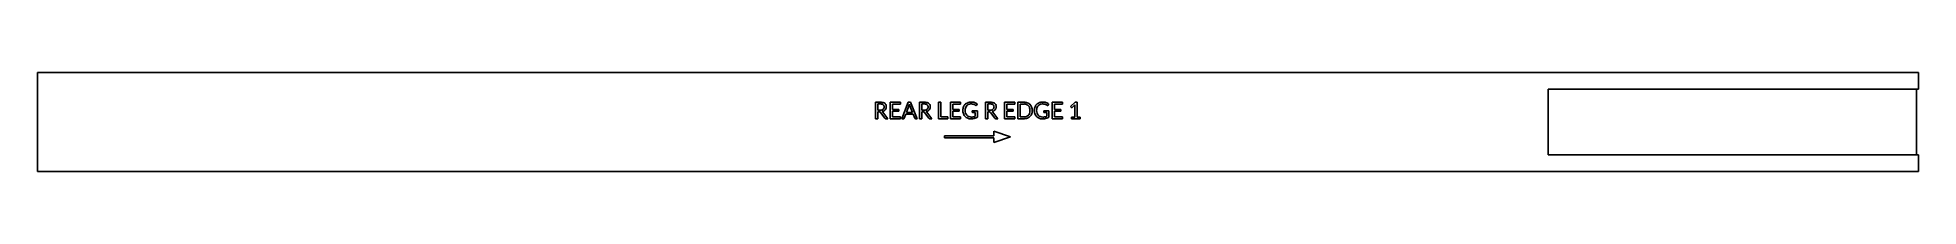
# Model space of a CAD drawing. Header units: millimetres. Extents: x 0 to 569, y 0 to 30.
import ezdxf

# ---------------------------------------------------------------- set-up
doc = ezdxf.new("R2010")
doc.units = ezdxf.units.MM
for name, color, linetype in [('LABEL', 7, 'Continuous'), ('OUTLINE', 7, 'Continuous'), ('POCKET_D8', 7, 'Continuous')]:
    doc.layers.add(name, color=color, linetype=linetype)

msp = doc.modelspace()

# ---------------------------------------------------------------- linework, layer by layer
at = {"layer": 'LABEL'}
for p, q in [((253.53, 16), (253.53, 21)), ((253.53, 21), (254.94, 21)), ((254.94, 20.47), (254.2, 20.47)), ((254.2, 20.47), (254.2, 18.58)), ((254.2, 18.58), (254.91, 18.58)), ((254.2, 18.09), (254.2, 16)), ((254.71, 18.09), (254.2, 18.09)), ((256.35, 16.14), (255.05, 17.93)), ((255.76, 17.99), (257.22, 16)), ((257.95, 16), (257.95, 21)), ((257.95, 21), (261.03, 21)), ((261.03, 20.45), (258.63, 20.45)), ((258.63, 20.45), (258.63, 18.79)), ((258.63, 18.79), (260.58, 18.79)), ((260.58, 18.26), (258.63, 18.26)), ((258.63, 18.26), (258.63, 16.55)), ((260.58, 18.79), (260.58, 18.26)), ((261.03, 21), (261.03, 20.45)), ((261.43, 16), (263.43, 21)), ((262.66, 17.37), (262.19, 16.16)), ((264.9, 17.37), (262.66, 17.37)), ((263.63, 19.89), (262.84, 17.86)), ((262.84, 17.86), (264.71, 17.86)), ((263.43, 21), (264.12, 21)), ((263.78, 20.36), (263.63, 19.89)), ((263.93, 19.89), (263.78, 20.36)), ((264.71, 17.86), (263.93, 19.89)), ((264.12, 21), (266.12, 16)), ((265.37, 16.16), (264.9, 17.37)), ((266.82, 16), (266.82, 21)), ((266.82, 21), (268.23, 21)), ((268.23, 20.47), (267.49, 20.47)), ((267.49, 20.47), (267.49, 18.58)), ((267.49, 18.58), (268.2, 18.58)), ((267.49, 18.09), (267.49, 16)), ((268.01, 18.09), (267.49, 18.09)), ((269.64, 16.14), (268.35, 17.93)), ((269.06, 17.99), (270.52, 16)), ((272.59, 16), (272.59, 21)), ((272.59, 21), (273.27, 21)), ((273.27, 21), (273.27, 16.57)), ((276.18, 16), (276.18, 21)), ((276.18, 21), (279.26, 21)), ((279.26, 20.45), (276.86, 20.45)), ((276.86, 20.45), (276.86, 18.79)), ((276.86, 18.79), (278.8, 18.79)), ((278.8, 18.26), (276.86, 18.26)), ((276.86, 18.26), (276.86, 16.55)), ((278.8, 18.79), (278.8, 18.26)), ((279.26, 21), (279.26, 20.45)), ((282.78, 18.02), (282.78, 18.4)), ((282.78, 18.4), (284.32, 18.4)), ((283.7, 17.89), (282.93, 17.89)), ((283.7, 16.79), (283.7, 17.89)), ((284.27, 20.42), (284.08, 20.12)), ((284.32, 18.4), (284.32, 16.48)), ((286.77, 16), (286.77, 21)), ((286.77, 21), (288.19, 21)), ((288.19, 20.47), (287.45, 20.47)), ((287.45, 20.47), (287.45, 18.58)), ((287.45, 18.58), (288.15, 18.58)), ((287.45, 18.09), (287.45, 16)), ((287.96, 18.09), (287.45, 18.09)), ((289.6, 16.14), (288.3, 17.93)), ((289.01, 17.99), (290.47, 16)), ((292.54, 16), (292.54, 21)), ((292.54, 21), (295.62, 21)), ((295.62, 20.45), (293.22, 20.45)), ((293.22, 20.45), (293.22, 18.79)), ((293.22, 18.79), (295.17, 18.79)), ((295.17, 18.26), (293.22, 18.26)), ((293.22, 18.26), (293.22, 16.55)), ((295.17, 18.79), (295.17, 18.26)), ((295.62, 21), (295.62, 20.45)), ((296.6, 16), (296.6, 21)), ((296.6, 21), (298.47, 21)), ((298.47, 20.45), (297.28, 20.45)), ((297.28, 20.45), (297.28, 16.55)), ((304.4, 18.02), (304.4, 18.4)), ((304.4, 18.4), (305.93, 18.4)), ((305.32, 17.89), (304.55, 17.89)), ((305.32, 16.79), (305.32, 17.89)), ((305.89, 20.42), (305.7, 20.12)), ((305.93, 18.4), (305.93, 16.48)), ((306.97, 16), (306.97, 21)), ((306.97, 21), (310.06, 21)), ((310.06, 20.45), (307.66, 20.45)), ((307.66, 20.45), (307.66, 18.79)), ((307.66, 18.79), (309.6, 18.79)), ((309.6, 18.26), (307.66, 18.26)), ((307.66, 18.26), (307.66, 16.55)), ((309.6, 18.79), (309.6, 18.26)), ((310.06, 21), (310.06, 20.45)), ((312.47, 19.72), (313.96, 21.01)), ((312.67, 19.45), (312.47, 19.72)), ((313.86, 20.19), (312.96, 19.43)), ((313.84, 19.88), (313.86, 20.19)), ((313.84, 16.47), (313.84, 19.88)), ((313.96, 21.01), (314.47, 21.01)), ((314.47, 21.01), (314.47, 16.47)), ((254.2, 16), (253.53, 16)), ((257.22, 16), (256.62, 16)), ((261.03, 16), (257.95, 16)), ((258.63, 16.55), (261.03, 16.55)), ((261.03, 16.55), (261.03, 16)), ((261.96, 16), (261.43, 16)), ((266.12, 16), (265.6, 16)), ((267.49, 16), (266.82, 16)), ((270.52, 16), (269.92, 16)), ((275.43, 16), (272.59, 16)), ((273.27, 16.57), (275.43, 16.57)), ((275.43, 16.57), (275.43, 16)), ((279.26, 16), (276.18, 16)), ((276.86, 16.55), (279.26, 16.55)), ((279.26, 16.55), (279.26, 16)), ((287.45, 16), (286.77, 16)), ((294.33, 10.5), (289.33, 12.25)), ((289.33, 12.25), (289.33, 10.8)), ((290.47, 16), (289.87, 16)), ((295.62, 16), (292.54, 16)), ((293.22, 16.55), (295.62, 16.55)), ((295.62, 16.55), (295.62, 16)), ((298.47, 16), (296.6, 16)), ((297.28, 16.55), (298.47, 16.55)), ((310.06, 16), (306.97, 16)), ((307.66, 16.55), (310.06, 16.55)), ((310.06, 16.55), (310.06, 16)), ((312.77, 16.47), (313.84, 16.47)), ((312.77, 16), (312.77, 16.47)), ((315.45, 16), (312.77, 16)), ((314.47, 16.47), (315.45, 16.47)), ((315.45, 16.47), (315.45, 16)), ((289.33, 10.8), (274.33, 10.8)), ((274.33, 10.8), (274.33, 10.2)), ((274.33, 10.2), (289.33, 10.2)), ((289.33, 8.75), (294.33, 10.5)), ((289.33, 10.2), (289.33, 8.75))]:
    msp.add_line(p, q, dxfattribs=at)
for centre, radius, start, end in [((254.71, 17.12), 0.971, 86.3823, 90), ((254.74, 17.53), 0.557, 80.0738, 86.3823), ((254.79, 17.79), 0.291, 53.7588, 80.0738), ((254.91, 20.41), 1.83, 270, 289.9155), ((254.94, 17), 4, 81.6269, 90), ((254.94, 17.86), 2.61, 80.8496, 90), ((254.71, 17.69), 0.419, 35.3112, 53.7588), ((255.18, 19.36), 1.08, 59.0418, 80.8496), ((255.25, 19.08), 1.9, 64.0692, 81.6269), ((255.24, 19.51), 0.869, 289.9155, 330.4948), ((255.04, 20.38), 2.23, 282.8937, 288.3178), ((255.23, 17.66), 0.62, 45.405, 59.7436), ((255.06, 17.49), 0.856, 34.992, 45.405), ((255.36, 19.66), 0.741, 34.0788, 59.0418), ((255.17, 19.99), 1.83, 288.3178, 294.9439), ((255.29, 19.73), 1.54, 294.9439, 318.0674), ((255.32, 19.63), 0.791, 10.6582, 34.0788), ((255.19, 19.53), 0.922, 330.4948, 352.8297), ((255.52, 19.64), 1.28, 41.693, 64.0692), ((254.95, 19.56), 1.16, 352.8297, 10.6582), ((255.47, 19.57), 1.3, 318.0674, 345.277), ((255.62, 19.73), 1.14, 16.6233, 41.693), ((255.26, 19.62), 1.52, 0.9691, 16.6233), ((255.26, 19.62), 1.52, 345.277, 0.9691), ((268.01, 17.12), 0.971, 86.3823, 90), ((268.03, 17.53), 0.557, 80.0738, 86.3823), ((268.08, 17.79), 0.291, 53.7588, 80.0738), ((268.2, 20.41), 1.83, 270, 289.9155), ((268.23, 17), 4, 81.6269, 90), ((268.23, 17.86), 2.61, 80.8496, 90), ((268, 17.69), 0.419, 35.3112, 53.7588), ((268.48, 19.36), 1.08, 59.0418, 80.8496), ((268.54, 19.08), 1.9, 64.0692, 81.6269), ((268.53, 19.51), 0.869, 289.9155, 330.4948), ((268.34, 20.38), 2.23, 282.8937, 288.3178), ((268.52, 17.66), 0.62, 45.405, 59.7436), ((268.36, 17.49), 0.856, 34.992, 45.405), ((268.65, 19.66), 0.741, 34.0788, 59.0418), ((268.46, 19.99), 1.83, 288.3178, 294.9439), ((268.59, 19.73), 1.54, 294.9439, 318.0674), ((268.61, 19.63), 0.791, 10.6582, 34.0788), ((268.48, 19.53), 0.922, 330.4948, 352.8297), ((268.81, 19.64), 1.28, 41.693, 64.0692), ((268.25, 19.56), 1.16, 352.8297, 10.6582), ((268.76, 19.57), 1.3, 318.0674, 345.277), ((268.92, 19.73), 1.14, 16.6233, 41.693), ((268.55, 19.62), 1.52, 0.9691, 16.6233), ((268.55, 19.62), 1.52, 345.277, 0.9691), ((283.21, 18.51), 3.28, 169.0724, 187.386), ((282.58, 18.43), 2.64, 187.386, 212.5911), ((282.38, 18.67), 2.43, 144.5449, 169.0724), ((282.18, 18.82), 2.17, 116.7689, 144.5449), ((283.36, 18.5), 2.73, 165.4115, 180), ((283.38, 18.5), 2.74, 180, 196.8023), ((282.43, 18.74), 1.77, 143.1019, 165.4115), ((282.39, 18.2), 1.71, 196.8023, 223.4089), ((282.27, 18.86), 1.57, 116.5161, 143.1019), ((282.44, 18.29), 2.76, 94.7377, 116.7689), ((282.44, 18.53), 1.94, 94.8973, 116.5161), ((282.49, 17.7), 3.36, 77.6394, 94.7377), ((282.5, 17.78), 2.69, 83.2446, 94.8973), ((282.91, 18.02), 0.125, 180, 229.886), ((282.59, 18.49), 1.98, 67.4259, 83.2446), ((282.93, 18.05), 0.159, 229.886, 270), ((282.72, 18.75), 2.28, 52.6699, 77.6394), ((282.72, 18.82), 1.62, 58.1779, 67.4259), ((286.66, 25.16), 5.84, 238.1779, 240.7512), ((284, 20.4), 0.388, 239.9314, 245.1102), ((283.95, 20.29), 0.269, 245.1102, 252.5528), ((283.92, 20.2), 0.173, 252.5528, 293.0138), ((283.91, 20.23), 0.203, 293.0138, 327.8043), ((282.62, 18.61), 2.45, 50.1347, 52.6699), ((282.61, 18.61), 2.46, 47.6026, 50.1347), ((287.96, 17.12), 0.971, 86.3823, 90), ((287.98, 17.53), 0.557, 80.0738, 86.3823), ((288.03, 17.79), 0.291, 53.7588, 80.0738), ((288.15, 20.41), 1.83, 270, 289.9155), ((288.19, 17), 4, 81.6269, 90), ((288.19, 17.86), 2.61, 80.8496, 90), ((287.95, 17.69), 0.419, 35.3112, 53.7588), ((288.43, 19.36), 1.08, 59.0418, 80.8496), ((288.49, 19.08), 1.9, 64.0692, 81.6269), ((288.48, 19.51), 0.869, 289.9155, 330.4948), ((288.29, 20.38), 2.23, 282.8937, 288.3178), ((288.47, 17.66), 0.62, 45.405, 59.7436), ((288.31, 17.49), 0.856, 34.992, 45.405), ((288.6, 19.66), 0.741, 34.0788, 59.0418), ((288.41, 19.99), 1.83, 288.3178, 294.9439), ((288.54, 19.73), 1.54, 294.9439, 318.0674), ((288.56, 19.63), 0.791, 10.6582, 34.0788), ((288.44, 19.53), 0.922, 330.4948, 352.8297), ((288.76, 19.64), 1.28, 41.693, 64.0692), ((288.2, 19.56), 1.16, 352.8297, 10.6582), ((288.71, 19.57), 1.3, 318.0674, 345.277), ((288.87, 19.73), 1.14, 16.6233, 41.693), ((288.5, 19.62), 1.52, 0.9691, 16.6233), ((288.5, 19.62), 1.52, 345.277, 0.9691), ((298.47, 18.13), 2.87, 70.3423, 90), ((298.47, 18.13), 2.33, 85.2572, 90), ((298.5, 18.47), 1.98, 79.6952, 85.2572), ((298.55, 18.76), 1.68, 56.0223, 79.6952), ((298.7, 18.79), 2.17, 44.5416, 70.3423), ((298.63, 18.89), 1.53, 30.0942, 56.0223), ((298.56, 18.16), 1.62, 317.2906, 340.594), ((298.72, 18.19), 2.15, 300.1451, 328.7649), ((298.27, 18.68), 1.95, 9.1618, 30.0942), ((297.74, 18.45), 2.49, 340.594, 355.8818), ((297.14, 18.5), 3.1, 355.8818, 9.1618), ((298.63, 18.72), 2.27, 14.4776, 44.5416), ((298.35, 18.42), 2.58, 328.7649, 352.74), ((297.76, 18.49), 3.17, 352.74, 14.4776), ((304.83, 18.51), 3.28, 169.0724, 187.386), ((304.2, 18.43), 2.64, 187.386, 212.5911), ((304, 18.67), 2.43, 144.5449, 169.0724), ((303.79, 18.82), 2.17, 116.7689, 144.5449), ((304.98, 18.5), 2.73, 165.4115, 180), ((305, 18.5), 2.74, 180, 196.8023), ((304.05, 18.74), 1.77, 143.1019, 165.4115), ((304.01, 18.2), 1.71, 196.8023, 223.4089), ((303.89, 18.86), 1.57, 116.5161, 143.1019), ((304.06, 18.29), 2.76, 94.7377, 116.7689), ((304.06, 18.53), 1.94, 94.8973, 116.5161), ((304.11, 17.7), 3.36, 77.6394, 94.7377), ((304.12, 17.78), 2.69, 83.2446, 94.8973), ((304.52, 18.02), 0.125, 180, 229.886), ((304.2, 18.49), 1.98, 67.4259, 83.2446), ((304.55, 18.05), 0.159, 229.886, 270), ((304.34, 18.75), 2.28, 52.6699, 77.6394), ((304.34, 18.82), 1.62, 58.1779, 67.4259), ((308.28, 25.16), 5.84, 238.1779, 240.7512), ((305.62, 20.4), 0.388, 239.9314, 245.1102), ((305.57, 20.29), 0.269, 245.1102, 252.5528), ((305.54, 20.2), 0.173, 252.5528, 293.0138), ((305.53, 20.23), 0.203, 293.0138, 327.8043), ((304.24, 18.61), 2.45, 50.1347, 52.6699), ((304.23, 18.61), 2.46, 47.6026, 50.1347), ((312.81, 19.55), 0.171, 213.6901, 267.9798), ((312.81, 19.62), 0.237, 267.9798, 308.6598), ((256.59, 16.29), 0.284, 211.373, 243.654), ((256.62, 16.35), 0.351, 243.654, 270), ((261.96, 16.24), 0.242, 270, 305.2885), ((261.95, 16.25), 0.256, 305.2885, 338.7495), ((265.61, 16.26), 0.262, 201.8014, 234.4821), ((265.6, 16.24), 0.24, 234.4821, 270), ((269.89, 16.29), 0.284, 211.373, 243.654), ((269.92, 16.35), 0.351, 243.654, 270), ((282.25, 18.21), 2.24, 212.5911, 242.0321), ((282.31, 18.13), 1.61, 223.4089, 249.3705), ((282.32, 18.34), 2.38, 242.0321, 264.0451), ((282.46, 18.53), 2.04, 249.3705, 270), ((282.49, 19.99), 4.05, 264.0451, 277.125), ((282.46, 19.54), 3.04, 270, 280.7217), ((282.61, 19.04), 3.09, 277.125, 290.4384), ((282.61, 18.78), 2.28, 280.7217, 295.0375), ((282.28, 19.48), 3.05, 295.0375, 296.4301), ((282.21, 19.61), 3.19, 296.4301, 297.7585), ((282.75, 18.65), 2.67, 290.4384, 305.8377), ((289.84, 16.29), 0.284, 211.373, 243.654), ((289.87, 16.35), 0.351, 243.654, 270), ((298.47, 18.59), 2.04, 270, 290.0867), ((298.47, 18.98), 2.98, 270, 283.3217), ((298.61, 18.37), 2.35, 283.3217, 300.1451), ((298.66, 18.08), 1.5, 290.0867, 317.2906), ((303.87, 18.21), 2.24, 212.5911, 242.0321), ((303.93, 18.13), 1.61, 223.4089, 249.3705), ((303.93, 18.34), 2.38, 242.0321, 264.0451), ((304.08, 18.53), 2.04, 249.3705, 270), ((304.11, 19.99), 4.05, 264.0451, 277.125), ((304.08, 19.54), 3.04, 270, 280.7217), ((304.23, 19.04), 3.09, 277.125, 290.4384), ((304.23, 18.78), 2.28, 280.7217, 295.0375), ((303.9, 19.48), 3.05, 295.0375, 296.4301), ((303.83, 19.61), 3.19, 296.4301, 297.7585), ((304.37, 18.65), 2.67, 290.4384, 305.8377)]:
    msp.add_arc(centre, radius, start, end, dxfattribs=at)
at = {"layer": 'OUTLINE'}
for p, q in [((569.03, 30), (0, 30)), ((0, 30), (0, 0)), ((569.03, 25), (569.03, 30)), ((568.49, 5), (568.49, 25)), ((568.49, 25), (569.03, 25)), ((0, 0), (569.03, 0)), ((569.03, 5), (568.49, 5)), ((569.03, 0), (569.03, 5))]:
    msp.add_line(p, q, dxfattribs=at)
at = {"layer": 'POCKET_D8'}
for p, q in [((457, 25), (568.49, 25)), ((457, 5), (457, 25)), ((568.49, 25), (568.49, 5)), ((568.49, 5), (457, 5))]:
    msp.add_line(p, q, dxfattribs=at)

doc.saveas('drawing.dxf')
